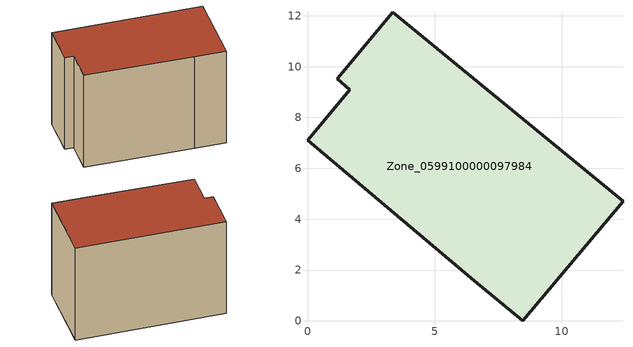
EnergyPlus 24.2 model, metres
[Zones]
Zone_0599100000097984
 floor ground (C_G): 1.16,9.53 3.35,12.14 12.41,4.71 8.46,0 6.56,1.57 0,7.1 1.67,9.1 z0
 wall outside (C_F): 6.56,1.57 8.46,0 12.41,4.71 3.35,12.14 1.16,9.53 1.67,9.1 0,7.1 6.56,1.57 z0:8.25
 roof outside (C_R): 3.35,12.14 1.16,9.53 1.67,9.1 0,7.1 6.56,1.57 8.46,0 12.41,4.71 z8.25
[BUILDING]
Pand.0599100000097984: North Axis=0; Terrain=City; Loads Convergence Tolerance Value=0.04; Temperature Convergence Tolerance Value=0.4; Solar Distribution=FullExterior; Maximum Number of Warmup Days=25; Minimum Number of Warmup Days=1
[Site:Location]
Rotterdam.The.Hague.AP_ZH_NLD Design_Conditions: Latitude=51.96; Longitude=4.45; Time Zone=1; Elevation=-4.5
[SITE:GROUNDTEMPERATURE:BUILDINGSURFACE]
18, 18, 18, 18, 18, 18, 18, 18, 18, 18, 18, 18
[MATERIAL] Thermal Absorptance=0.9; Solar Absorptance=0.7; Visible Absorptance=0.7
Name | Roughness | Thickness | Conductivity | Density | Specific Heat
G.TI.1946-1964 | MediumSmooth | 0.15 | 1 | 540 | 1210
F.TI.1946-1964 | Rough | 0.3 | 0.857143 | 1920 | 840
R.TI.1946-1964 | MediumRough | 0.2 | 0.277778 | 1500 | 1000
[CONSTRUCTION]
C_G: G.TI.1946-1964
C_F: F.TI.1946-1964
C_R: R.TI.1946-1964
[ZONE]
Zone_0599100000097984: Type=1; Multiplier=1; Ceiling Height=Autocalculate; Volume=Autocalculate; Floor Area=autocalculate; Part of Total Floor Area=Yes
[ZONEINFILTRATION:DESIGNFLOWRATE]
Infil_Zone_0599100000097984: Zone or ZoneList or Space or SpaceList=Zone_0599100000097984; Schedule=AlwaysOn; Design Flow Rate Calculation Method=Flow/Area; Flow Rate per Floor Area=0.003; Constant Term Coefficient=1; Temperature Term Coefficient=0; Velocity Term Coefficient=0; Velocity Squared Term Coefficient=0
[HVACTEMPLATE:ZONE:IDEALLOADSAIRSYSTEM]
Zone_0599100000097984: Maximum Heating Supply Air Temperature=50; Minimum Cooling Supply Air Temperature=13; Maximum Heating Supply Air Humidity Ratio=0.0156; Minimum Cooling Supply Air Humidity Ratio=0.0077; Heating Limit=NoLimit; Cooling Limit=NoLimit; Dehumidification Control Type=ConstantSensibleHeatRatio; Cooling Sensible Heat Ratio=0.7; Dehumidification Setpoint=60; Humidification Control Type=None; Humidification Setpoint=30; Outdoor Air Method=None; Outdoor Air Flow Rate per Person=0.00944; Outdoor Air Flow Rate per Zone Floor Area=0; Outdoor Air Flow Rate per Zone=0; Demand Controlled Ventilation Type=None; Outdoor Air Economizer Type=NoEconomizer; Heat Recovery Type=None; Sensible Heat Recovery Effectiveness=0.7; Latent Heat Recovery Effectiveness=0.65
[ZONECONTROL:THERMOSTAT]
ThermostatControl_Zone_0599100000097984: Zone or ZoneList=Zone_0599100000097984; Control Type Schedule=DualSetpointControlType; Control 1=Thermostat_Zone_0599100000097984; Temperature Difference Between Cutout And Setpoint=0
[THERMOSTATSETPOINT:DUALSETPOINT]
Thermostat_Zone_0599100000097984: Heating Setpoint Temperature Schedule=HeatingSetpoint_Zone_0599100000097984; Cooling Setpoint Temperature Schedule=CoolingSetpoint_Zone_0599100000097984
[SCHEDULE:COMPACT]
HeatingSetpoint_Zone_0599100000097984: Through: 12/31, For: AllDays, Until: 24:00, 21
CoolingSetpoint_Zone_0599100000097984: Through: 12/31, For: AllDays, Until: 24:00, 24
DualSetpointControlType: Through: 12/31, For: AllDays, Until: 24:00, 4
AlwaysOn: Through: 12/31, For: AllDays, Until: 24:00, 1
